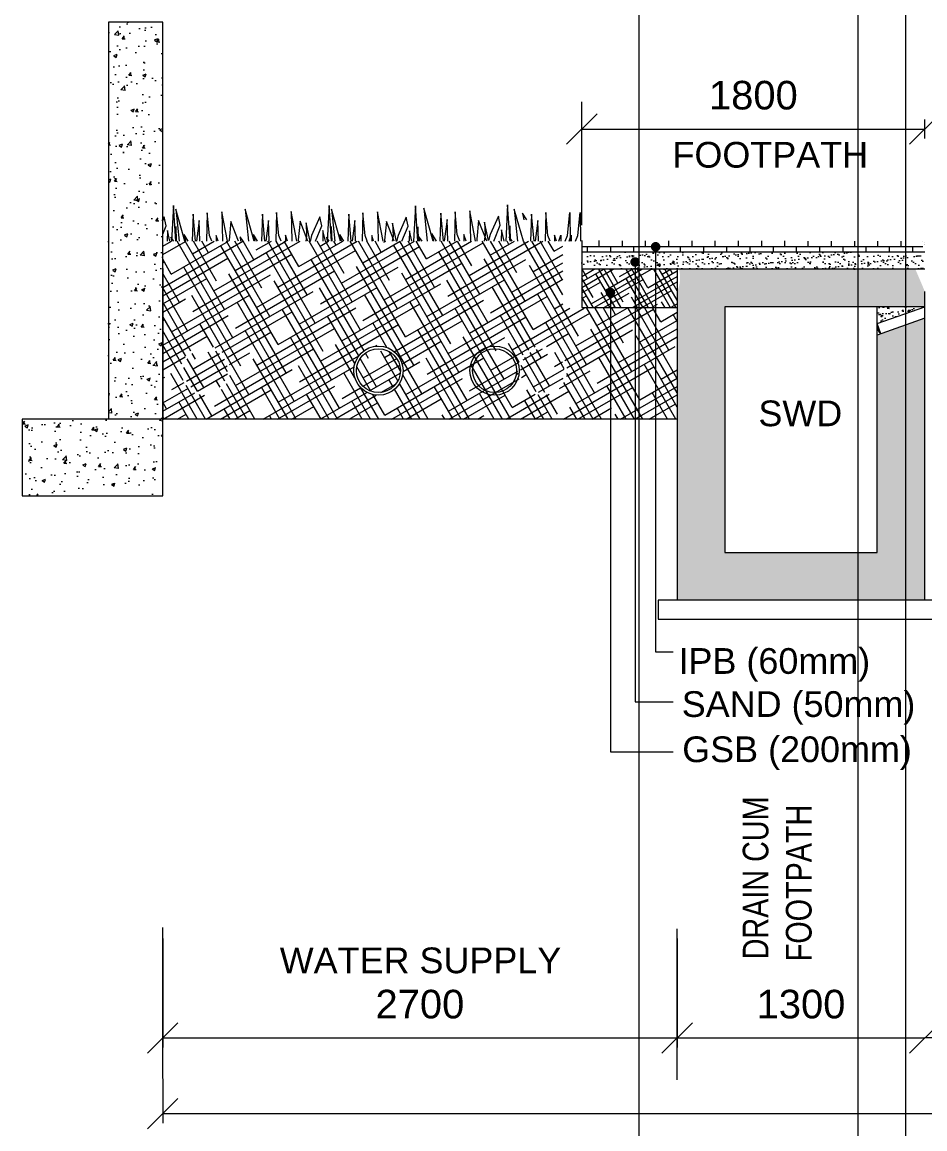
# Model space of a CAD drawing. Header units: inches. Extents: x 1863003 to 1881330, y 133141 to 515800.
# Drawn here: x 1866005 to 1870742, y 474294 to 480104 of the extents above; entities that cross this region are included whole.
import ezdxf

# ---------------------------------------------------------------- set-up
doc = ezdxf.new("R2010")
doc.units = ezdxf.units.IN
doc.header["$MEASUREMENT"] = 0
doc.layers.get('0').update_dxf_attribs({"color": 4, "linetype": 'ELEC_LINE', "lineweight": 13})
doc.layers.get('Defpoints').update_dxf_attribs({"lineweight": 13})
doc.layers.add('DIM', color=7, linetype='Continuous', lineweight=13)
doc.layers.add('DIMEN', color=7, linetype='Continuous', lineweight=13)
doc.styles.add('ARIAL', font='arial.ttf')
doc.styles.get("Standard").update_dxf_attribs({"font": 'romans.shx'})
doc.linetypes.add('ELEC_LINE', pattern='A,12.7,-5.08,["EL",Standard,S=2.54,R=0,X=-2.54,Y=-1.27],-5.08', length=22.86)
doc.dimstyles.get("Standard").update_dxf_attribs({"dimtxt": 180, "dimasz": 160, "dimexe": 50, "dimexo": 50, "dimgap": 100, "dimtad": 1, "dimdec": 0, "dimzin": 0, "dimdsep": 46, "dimtxsty": 'ARIAL', "dimcen": 0.09, "dimclrd": 256, "dimclre": 256, "dimclrt": 256, "dimadec": 0, "dimazin": 0, "dimtm": 1e-09, "dimtfac": 1, "dimtdec": 0, "dimtofl": 0, "dimtmove": 0, "dimatfit": 3, "dimfxl": 0, "dimtolj": 1, "dimtzin": 0, "dimlwd": 9, "dimlwe": -1, "dimarcsym": 0})

# ---------------------------------------------------------------- blocks, each defined once
blk = doc.blocks.new('_Oblique')
at = {"color": 0, "linetype": 'ByBlock', "lineweight": -2}
blk.add_line((-0.5, -0.5), (0.5, 0.5), dxfattribs=at)
blk = doc.blocks.new('*D278')
at = {"layer": 'Defpoints', "color": 0, "ltscale": 0.02}
for p in [(1870742.3, 474771.3), (1870742.3, 474771.3), (1875742.3, 474771.3)]:
    blk.add_point(p, dxfattribs=at)
at = {"layer": 'DIMEN', "lineweight": 9, "ltscale": 0.02}
blk.add_line((1875742.3, 474771.3), (1870742.3, 474771.3), dxfattribs=at)
at = {"layer": 'DIMEN', "lineweight": 9, "ltscale": 0.02, "xscale": 160, "yscale": 160, "zscale": 160, "rotation": 180}
blk.add_blockref('_Oblique', (1870742.3, 474771.3), dxfattribs=at)
at = {"layer": 'DIMEN', "lineweight": 9, "ltscale": 0.02, "xscale": 160, "yscale": 160, "zscale": 160}
blk.add_blockref('_Oblique', (1875742.3, 474771.3), dxfattribs=at)
at = {"layer": 'DIMEN', "ltscale": 0.02, "insert": (1873242.3, 474947.9), "char_height": 150, "attachment_point": 5, "style": 'ARIAL'}
blk.add_mtext('\\A1;5000', dxfattribs=at)
blk = doc.blocks.new('*D272')
at = {"layer": 'Defpoints', "color": 0, "ltscale": 0.02}
for p in [(1869442.3, 474771.3), (1870742.3, 474771.3), (1870742.3, 474771.3)]:
    blk.add_point(p, dxfattribs=at)
at = {"layer": 'DIMEN', "lineweight": 9, "ltscale": 0.02}
blk.add_line((1869442.3, 474771.3), (1870742.3, 474771.3), dxfattribs=at)
at = {"layer": 'DIMEN', "lineweight": 9, "ltscale": 0.02, "xscale": 160, "yscale": 160, "zscale": 160, "rotation": 180}
blk.add_blockref('_Oblique', (1869442.3, 474771.3), dxfattribs=at)
at = {"layer": 'DIMEN', "lineweight": 9, "ltscale": 0.02, "xscale": 160, "yscale": 160, "zscale": 160}
blk.add_blockref('_Oblique', (1870742.3, 474771.3), dxfattribs=at)
at = {"layer": 'DIMEN', "ltscale": 0.02, "insert": (1870092.3, 474948), "char_height": 150, "attachment_point": 5, "style": 'ARIAL'}
blk.add_mtext('\\A1;1300', dxfattribs=at)
blk = doc.blocks.new('*D273')
at = {"layer": 'Defpoints', "color": 0, "ltscale": 0.02}
for p in [(1866742.3, 475343.5), (1869442.3, 475343.5), (1869442.3, 474771.3)]:
    blk.add_point(p, dxfattribs=at)
at = {"layer": 'DIMEN', "ltscale": 0.02}
for p, q in [((1866742.3, 475293.5), (1866742.3, 474721.3)), ((1869442.3, 475293.5), (1869442.3, 474721.3))]:
    blk.add_line(p, q, dxfattribs=at)
at = {"layer": 'DIMEN', "lineweight": 9, "ltscale": 0.02}
blk.add_line((1866742.3, 474771.3), (1869442.3, 474771.3), dxfattribs=at)
at = {"layer": 'DIMEN', "lineweight": 9, "ltscale": 0.02, "xscale": 160, "yscale": 160, "zscale": 160, "rotation": 180}
blk.add_blockref('_Oblique', (1866742.3, 474771.3), dxfattribs=at)
at = {"layer": 'DIMEN', "lineweight": 9, "ltscale": 0.02, "xscale": 160, "yscale": 160, "zscale": 160}
blk.add_blockref('_Oblique', (1869442.3, 474771.3), dxfattribs=at)
at = {"layer": 'DIMEN', "ltscale": 0.02, "insert": (1868092.3, 474947.9), "char_height": 150, "attachment_point": 5, "style": 'ARIAL'}
blk.add_mtext('\\A1;2700', dxfattribs=at)
blk = doc.blocks.new('*D279')
at = {"layer": 'Defpoints', "color": 0, "ltscale": 0.02}
for p in [(1866742.3, 474606.5), (1878742.3, 474606.5), (1878742.3, 474373.9)]:
    blk.add_point(p, dxfattribs=at)
at = {"layer": 'DIMEN', "ltscale": 0.02}
for p, q in [((1866742.3, 474556.5), (1866742.3, 474323.9)), ((1878742.3, 474556.5), (1878742.3, 474323.9))]:
    blk.add_line(p, q, dxfattribs=at)
at = {"layer": 'DIMEN', "lineweight": 9, "ltscale": 0.02}
blk.add_line((1866742.3, 474373.9), (1878742.3, 474373.9), dxfattribs=at)
at = {"layer": 'DIMEN', "lineweight": 9, "ltscale": 0.02, "xscale": 160, "yscale": 160, "zscale": 160, "rotation": 180}
blk.add_blockref('_Oblique', (1866742.3, 474373.9), dxfattribs=at)
at = {"layer": 'DIMEN', "lineweight": 9, "ltscale": 0.02, "xscale": 160, "yscale": 160, "zscale": 160}
blk.add_blockref('_Oblique', (1878742.3, 474373.9), dxfattribs=at)
at = {"layer": 'DIMEN', "ltscale": 0.02, "insert": (1872742.3, 474550.5), "char_height": 150, "attachment_point": 5, "style": 'ARIAL'}
blk.add_mtext('\\A1;12000', dxfattribs=at)
blk = doc.blocks.new('*D339')
at = {"layer": 'Defpoints', "color": 0, "ltscale": 0.02}
for p in [(1870742.3, 479542.9), (1868942.3, 479442.2), (1870742.3, 479442.2)]:
    blk.add_point(p, dxfattribs=at)
at = {"layer": 'DIMEN', "ltscale": 0.02}
for p, q in [((1868942.3, 479492.2), (1868942.3, 479592.9)), ((1870742.3, 479492.2), (1870742.3, 479592.9))]:
    blk.add_line(p, q, dxfattribs=at)
at = {"layer": 'DIMEN', "lineweight": 9, "ltscale": 0.02}
blk.add_line((1868942.3, 479542.9), (1870742.3, 479542.9), dxfattribs=at)
at = {"layer": 'DIMEN', "lineweight": 9, "ltscale": 0.02, "xscale": 160, "yscale": 160, "zscale": 160, "rotation": 180}
blk.add_blockref('_Oblique', (1868942.3, 479542.9), dxfattribs=at)
at = {"layer": 'DIMEN', "lineweight": 9, "ltscale": 0.02, "xscale": 160, "yscale": 160, "zscale": 160}
blk.add_blockref('_Oblique', (1870742.3, 479542.9), dxfattribs=at)
at = {"layer": 'DIMEN', "ltscale": 0.02, "insert": (1869842.3, 479719.5), "char_height": 150, "attachment_point": 5, "style": 'ARIAL'}
blk.add_mtext('\\A1;1800', dxfattribs=at)

msp = doc.modelspace()

# ---------------------------------------------------------------- hatches: boundary and pattern name
at = {"layer": 'DIM', "linetype": 'Continuous'}
h = msp.add_hatch(dxfattribs=at)
h.set_pattern_fill('AR-CONC')
h.set_pattern_definition([(50, (3550, -33510.2), (182.184669, -15.939086), [19.05, -209.55]), (355, (3550, -33510.2), (-35.243421, 191.056845), [15.24, -167.640584]), (100.451445, (3565.18, -33511.53), (146.941247, 175.117752), [16.190009, -178.090245]), (46.1842, (3550, -33459.4), (271.07904, -42.042328), [28.575, -314.325]), (96.635558, (3572.6, -33462.9), (237.404134, 247.426125), [24.285023, -267.13561]), (351.184151, (3550, -33459.4), (237.404134, 247.426125), [22.859967, -251.45973]), (21, (3575.4, -33472.1), (151.614391, -102.265198), [19.05, -209.55]), (326, (3575.4, -33472.1), (61.802028, 184.187966), [15.24, -167.64]), (71.451445, (3588.03, -33480.63), (213.41642, 81.922769), [16.190009, -178.089938]), (37.5, (3550, -33510.206), (3.0886033, 84.5550389), [0, -165.608, 0, -170.18, 0, -168.275]), (7.5, (3550, -33510.21), (66.8196625, 100.180575), [0, -97.028, 0, -161.798, 0, -64.135]), (327.5, (3493.36, -33510.206), (135.5905952, -5.728744), [0, -63.5, 0, -198.12, 0, -262.89]), (317.5, (3467.96, -33510.21), (148.1291814, 25.426491), [0, -82.55, 0, -131.572, 0, -186.69])])
h.paths.add_polyline_path([(1866742.3, 478019.9), (1866004.8, 478019.9), (1866004.8, 477617.5), (1866742.3, 477617.5)])
h.paths.add_polyline_path([(1866742.3, 480103.9), (1866457.8, 480103.9), (1866457.8, 478019.9), (1866742.3, 478019.9)])
at = {"layer": 'DIM', "linetype": 'Continuous', "ltscale": 0.02}
h = msp.add_hatch(dxfattribs=at)
h.set_pattern_fill('HOUND', color=31, scale=600, angle=30, style=0)
h.set_pattern_definition([(30, (450, -7428.076), (111.1538106, 107.47595264), [600, -300]), (120, (450, -7428.076), (42.52404736, -148.6538106), [600, -300])])
h.paths.add_polyline_path([(1868003.9, 478274.3, -1), (1867745.5, 478274.3, -1)], flags=16)
h.paths.add_polyline_path([(1867989.9, 478274.3, -1), (1867759.5, 478274.3, -1)], flags=0)
h.paths.add_polyline_path([(1868864.2, 478274.3, -1), (1868605.7, 478274.3, -1)], flags=16)
h.paths.add_polyline_path([(1868850.2, 478274.3, -1), (1868619.7, 478274.3, -1)], flags=0)
h.paths.add_polyline_path([(1867097.5, 478274.3, -1), (1866839.1, 478274.3, -1)], flags=16)
h.paths.add_polyline_path([(1867083.5, 478274.3, -1), (1866853.1, 478274.3, -1)], flags=0)
edge = h.paths.add_edge_path()
edge.add_line((1868842.3, 478612.4), (1868842.3, 478953.8))
edge.add_line((1868842.3, 478953.8), (1867969.4, 478953.8))
edge.add_line((1867969.4, 478953.8), (1867968.9, 478951.8))
edge.add_line((1867968.9, 478951.8), (1867968.4, 478953.8))
edge.add_line((1867968.4, 478953.8), (1867515.8, 478953.8))
edge.add_line((1867515.8, 478953.8), (1867515.6, 478953))
edge.add_line((1867515.6, 478953), (1867515.4, 478953.8))
edge.add_line((1867515.4, 478953.8), (1866742.3, 478953.8))
edge.add_line((1866742.3, 478953.8), (1866742.3, 478019.9))
edge.add_line((1866742.3, 478019.9), (1869442.3, 478019.9))
edge.add_line((1869442.3, 478019.9), (1869442.3, 478602.4))
edge.add_line((1869442.3, 478602.4), (1868852.3, 478602.4))
edge.add_arc((1868852.3, 478612.4), 10, 180, 270, ccw=False)
at = {"layer": 'DIM', "linetype": 'Continuous'}
h = msp.add_hatch(dxfattribs=at)
h.set_pattern_fill('AR-BRSTD', scale=0.6)
h.set_pattern_definition([(0, (1950, -33364.746), (0, 40.64508), []), (90, (1950, -33364.746), (-60.96, 40.64508), [40.64508, -40.64508])])
h.paths.add_polyline_path([(1868942.3, 478956.9), (1868942.3, 478896.9), (1870742.3, 478896.9), (1870722.3, 478953.8)])
h = msp.add_hatch(dxfattribs=at)
h.set_pattern_fill('AR-SAND')
h.set_pattern_definition([(37.5, (1950, -33364.746), (-1.6000313, 48.9413237), [0, -38.608, 0, -43.18, 0, -41.275]), (7.5, (1950, -33364.746), (44.9523283, 71.68251), [0, -20.828, 0, -34.798, 0, -13.335]), (327.5, (1918.76, -33364.746), (79.099237, 0.1437185), [0, -12.7, 0, -45.72, 0, -59.69]), (317.5, (1918.76, -33364.746), (76.3556452, 22.2929323), [0, -6.35, 0, -29.972, 0, -34.29])])
h.paths.add_polyline_path([(1868942.3, 478896.9), (1868942.3, 478806.9), (1870742.3, 478806.9), (1870742.3, 478896.9)])
at = {"layer": 'DIM', "linetype": 'Continuous', "ltscale": 0.02}
h = msp.add_hatch(dxfattribs=at)
h.set_pattern_fill('HOUND', color=130, scale=400, angle=30, style=0)
h.set_pattern_definition([(30, (1950, -33364.746), (74.10254038, 71.6506351), [400, -200]), (120, (1950, -33364.746), (28.3493649, -99.10254038), [400, -200])])
h.paths.add_polyline_path([(1868942.3, 478806.9), (1868942.3, 478606.9), (1869442.3, 478606.9), (1869442.3, 478806.9)])
at = {"layer": 'DIM', "linetype": 'Continuous'}
h = msp.add_hatch(dxfattribs=at)
h.set_pattern_fill('AR-CONC', scale=10)
h.set_pattern_definition([(50, (0, 42543.38), (71.7260183, -6.2752135), [7.5, -82.5]), (355, (0, 42543.38), (-13.8751334, 75.2192134), [6, -66]), (100.4514445, (5.98, 42542.855), (57.8508847, 68.943999), [6.3740192, -70.1142112]), (46.1842, (0, 42563.38), (106.724133, -16.551928), [11.25, -123.75]), (96.6356355, (8.89, 42562), (93.4661946, 97.41186), [9.561034, -105.171376]), (351.184164, (0, 42563.38), (93.4661945, 97.41186), [9, -99]), (21, (10, 42558.38), (59.6907052, -40.261889), [7.5, -82.5]), (326, (10, 42558.38), (24.3315332, 72.5150045), [6, -66]), (71.4514447, (14.974, 42555.02), (84.0222377, 32.2531153), [6.374019, -70.1142112]), (37.5, (0, 42543.378), (1.21598553, 33.2893854), [0, -65.2, 0, -67, 0, -66.25]), (7.5, (0, 42543.378), (26.30695374, 39.4411712), [0, -38.2, 0, -63.7, 0, -25.25]), (327.5, (-22.3, 42543.378), (53.3822436, -2.25548717), [0, -25, 0, -78, 0, -103.5]), (317.5, (-32.3, 42543.378), (58.3186169, 10.0104982), [0, -32.5, 0, -51.8, 0, -73.5])])
edge = h.paths.add_edge_path()
edge.add_arc((1869275, 478762.7), 182.8, 336.30019, 373.97988)
edge.add_line((1869452.3, 478806.9), (1870692.3, 478806.9))
edge.add_arc((1864762.5, 476216.5), 6470.9, 22.46612, 23.5977, ccw=False)
edge.add_line((1870742.3, 478689.3), (1870742.3, 478609.4))
edge.add_line((1870742.3, 478609.4), (1869692.3, 478609.4))
edge.add_line((1869692.3, 478609.4), (1869692.3, 477319.7))
edge.add_line((1869692.3, 477319.7), (1870492.3, 477319.7))
edge.add_line((1870492.3, 477319.7), (1870492.3, 478461))
edge.add_line((1870492.3, 478461), (1870742.3, 478549.3))
edge.add_line((1870742.3, 478549.3), (1870742.3, 477069.7))
edge.add_line((1870742.3, 477069.7), (1869442.3, 477069.7))
edge.add_line((1869442.3, 477069.7), (1869442.3, 478689.3))
h = msp.add_hatch(dxfattribs=at)
h.set_pattern_fill('AR-CONC', scale=10)
h.set_pattern_definition([(50, (-150, -20126.35), (71.7260183, -6.2752135), [7.5, -82.5]), (355, (-150, -20126.35), (-13.8751334, 75.2192134), [6, -66]), (100.4514445, (-144.02, -20126.87), (57.8508847, 68.943999), [6.3740192, -70.1142112]), (46.1842, (-150, -20106.35), (106.724133, -16.551928), [11.25, -123.75]), (96.6356355, (-141.11, -20107.73), (93.4661946, 97.41186), [9.561034, -105.171376]), (351.184164, (-150, -20106.35), (93.4661945, 97.41186), [9, -99]), (21, (-140, -20111.35), (59.6907052, -40.261889), [7.5, -82.5]), (326, (-140, -20111.35), (24.3315332, 72.5150045), [6, -66]), (71.4514447, (-135.026, -20114.704), (84.0222377, 32.2531153), [6.374019, -70.1142112]), (37.5, (-150, -20126.35), (1.21598553, 33.2893854), [0, -65.2, 0, -67, 0, -66.25]), (7.5, (-150, -20126.35), (26.30695374, 39.4411712), [0, -38.2, 0, -63.7, 0, -25.25]), (327.5, (-172.3, -20126.35), (53.3822436, -2.25548717), [0, -25, 0, -78, 0, -103.5]), (317.5, (-182.3, -20126.35), (58.3186169, 10.0104982), [0, -32.5, 0, -51.8, 0, -73.5])])
h.paths.add_polyline_path([(1870742.3, 478609.4), (1870492.3, 478521.1), (1870492.3, 478609.4)])

# ---------------------------------------------------------------- linework, layer by layer
at = {"color": 7, "linetype": 'Continuous', "ltscale": 0.02}
for p, q in [((1870742.3, 478806.9), (1869442.3, 478806.9)), ((1870742.3, 477069.7), (1870742.3, 478689.3))]:
    msp.add_line(p, q, dxfattribs=at)
at = {"color": 8, "linetype": 'Continuous', "ltscale": 0.02}
for p in [(1869242.3, 502880.9), (1870392.3, 502880.9), (1870642.3, 502880.9)]:
    msp.add_xline(p, (0, 1), dxfattribs=at)
at = {"color": 66, "linetype": 'Continuous', "lineweight": 9, "ltscale": 0.25, "flags": 128}
for points in [[(1866811.5, 478953.8), (1866798.9, 479141.5), (1866789.3, 478953.8)], [(1866859.1, 478953.8), (1866811.4, 479121.6), (1866828.8, 478953.8)], [(1866915, 478953.8), (1866901.9, 479095.5), (1866897, 478953.8)], [(1866999.5, 478953.8), (1866987.7, 478983.1), (1866976, 479102.7), (1866973, 478953.8)], [(1867082.4, 478953.8), (1867053.4, 479108.6), (1867056.4, 478953.8)], [(1867223, 478953.8), (1867175, 479122.8), (1867192.4, 478953.8)], [(1867278.6, 478953.8), (1867265.4, 479096.7), (1867260.5, 478953.8)], [(1867363.5, 478953.8), (1867351.2, 478984.3), (1867339.5, 479104), (1867336.5, 478953.8)], [(1867446.1, 478953.8), (1867416.9, 479109.8), (1867419.9, 478953.8)], [(1867628.3, 478953.8), (1867615.7, 479141.5), (1867606.1, 478953.8)], [(1867675.9, 478953.8), (1867628.2, 479121.6), (1867645.6, 478953.8)], [(1867731.8, 478953.8), (1867718.7, 479095.5), (1867713.8, 478953.8)], [(1867816.3, 478953.8), (1867804.5, 478983.1), (1867792.8, 479102.7), (1867789.8, 478953.8)], [(1867899.2, 478953.8), (1867870.2, 479108.6), (1867873.2, 478953.8)], [(1868081.5, 478953.8), (1868069, 479140.2), (1868059.4, 478953.8)], [(1868161.2, 478953.8), (1868112.1, 479126.8), (1868129.9, 478953.8)], [(1868216.1, 478953.8), (1868202.5, 479100.7), (1868197.4, 478953.8)], [(1868302.2, 478953.8), (1868288.3, 478988.3), (1868276.6, 479108), (1868273.5, 478953.8)], [(1868384, 478953.8), (1868354, 479113.8), (1868357.1, 478953.8)], [(1868565.6, 478953.8), (1868552.8, 479145.4), (1868543, 478953.8)], [(1868635.6, 478953.8), (1868587.7, 479122.6), (1868605.1, 478953.8)], [(1868652.7, 479066), (1868631, 479101.8), (1868638.5, 479066)], [(1868691.4, 478953.8), (1868678.1, 479096.5), (1868673.2, 478953.8)], [(1868776.2, 478953.8), (1868764, 478984), (1868752.3, 479103.7), (1868749.3, 478953.8)], [(1868854.7, 478953.8), (1868866.9, 478984), (1868878.6, 479103.7), (1868881.6, 478953.8)], [(1868908.7, 478953.8), (1868921, 478984), (1868932.6, 479103.7), (1868935.7, 478953.8)], [(1866742.3, 478990.3), (1866760.3, 479034.2), (1866750.4, 479081), (1866742.3, 479062.9)], [(1866937.5, 478953.8), (1866934.4, 479062.1), (1866920.2, 478953.8)], [(1867140.5, 478953.8), (1867099.9, 479057.2), (1867090.4, 478959.8), (1867090.1, 478953.8)], [(1867301, 478953.8), (1867297.9, 479063.3), (1867283.5, 478953.8)], [(1867504.5, 478953.8), (1867463.4, 479058.5), (1867453.9, 478961.1), (1867453.5, 478953.8)], [(1867544.2, 478953.8), (1867577.1, 479034.2), (1867567.2, 479081), (1867524.2, 478984.5), (1867515.6, 478953), (1867494.9, 479049.8), (1867497.9, 478982.5), (1867493.2, 478953.8)], [(1867754.3, 478953.8), (1867751.2, 479062.1), (1867737, 478953.8)], [(1867957.3, 478953.8), (1867916.7, 479057.2), (1867907.2, 478959.8), (1867906.9, 478953.8)], [(1867998, 478953.8), (1868030.4, 479032.9), (1868020.5, 479079.8), (1867977.5, 478983.2), (1867968.9, 478951.8), (1867948.2, 479048.6), (1867951.2, 478981.2), (1867946.7, 478953.8)], [(1868238.2, 478953.8), (1868235, 479067.3), (1868220.1, 478953.8)], [(1868443.2, 478953.8), (1868400.5, 479062.4), (1868391, 478965.1), (1868390.4, 478953.8)], [(1868479.6, 478953.8), (1868514.2, 479038.1), (1868504.3, 479085), (1868461.3, 478988.4), (1868452.7, 478957), (1868432, 479053.8), (1868435, 478986.5), (1868429.7, 478953.8)], [(1868713.8, 478953.8), (1868710.7, 479063), (1868696.3, 478953.8)], [(1866779.4, 478953.8), (1866766.9, 479010.5), (1866765.3, 478953.8)], [(1866809.1, 478988.6), (1866810.6, 479031.3), (1866812.8, 478953.8)], [(1866875.8, 478953.8), (1866854.8, 478988.6), (1866862.1, 478953.8)], [(1867032.8, 478953.8), (1867022.6, 478983.9), (1867022.7, 478953.8)], [(1867240.1, 478953.8), (1867218.3, 478989.9), (1867225.9, 478953.8)], [(1867396.7, 478953.8), (1867386.1, 478985.1), (1867386.2, 478953.8)], [(1867596.2, 478953.8), (1867583.7, 479010.5), (1867582.1, 478953.8)], [(1867625.9, 478988.6), (1867627.4, 479031.3), (1867629.6, 478953.8)], [(1867692.6, 478953.8), (1867671.6, 478988.6), (1867678.9, 478953.8)], [(1867849.6, 478953.8), (1867839.4, 478983.9), (1867839.5, 478953.8)], [(1868049.2, 478953.8), (1868037, 479009.2), (1868035.4, 478953.8)], [(1868079.2, 478987.3), (1868080.7, 479030.1), (1868082.8, 478953.8)], [(1868104.3, 478953.8), (1868085.4, 478980.6), (1868089.3, 478953.8)], [(1868179.6, 478953.8), (1868155.4, 478993.9), (1868163.8, 478953.8)], [(1868335.2, 478953.8), (1868323.2, 478989.1), (1868323.4, 478953.8)], [(1868534.2, 478953.8), (1868520.8, 479014.4), (1868519.1, 478953.8)], [(1868563, 478992.5), (1868564.5, 479035.3), (1868566.8, 478953.8)], [(1868809.4, 478953.8), (1868798.8, 478984.8), (1868799, 478953.8)], [(1868821.5, 478953.8), (1868832, 478984.8), (1868831.9, 478953.8)], [(1868875.5, 478953.8), (1868886.1, 478984.8), (1868885.9, 478953.8)], [(1866800, 478953.8), (1866784.8, 478975.4), (1866788, 478953.8)], [(1867164.4, 478953.8), (1867148.3, 478976.6), (1867151.6, 478953.8)], [(1867616.8, 478953.8), (1867601.6, 478975.4), (1867604.8, 478953.8)], [(1868576.9, 478953.8), (1868561, 478976.3), (1868564.3, 478953.8)]]:
    msp.add_lwpolyline(points, dxfattribs=at)
at = {"color": 7, "linetype": 'Continuous', "ltscale": 0.02}
msp.add_lwpolyline([(1868942.3, 478605.5), (1869442.3, 478605.5)], dxfattribs=at)
msp.add_lwpolyline([(1870492.3, 478521.1, 0.307864), (1870511.2, 478467.7), (1870492.3, 478521.1), (1870742.3, 478609.4), (1869692.3, 478609.4), (1869692.3, 477319.7), (1870492.3, 477319.7), (1870492.3, 478609.4)], format="xyb", dxfattribs=at)
msp.add_lwpolyline([(1869342.3, 477069.7), (1869342.3, 476969.7), (1870842.3, 476969.7), (1870842.3, 477069.7)], close=True, dxfattribs=at)
at = {"color": 8, "linetype": 'Continuous', "ltscale": 0.02}
for points in [[(1866742.3, 474558.7), (1866742.3, 475351)], [(1869442.3, 474551.1), (1869442.3, 475343.5)]]:
    msp.add_lwpolyline(points, dxfattribs=at)
at = {"layer": 'DIM', "color": 7, "linetype": 'Continuous'}
msp.add_line((1869442.3, 478806.9), (1869442.3, 477069.7), dxfattribs=at)
for points in [[(1866742.3, 478019.9), (1866742.3, 480103.9), (1866457.8, 480103.9), (1866457.8, 478019.9)], [(1868942.3, 478956.9), (1868942.3, 478605.5)], [(1870742.3, 478896.9), (1868942.3, 478896.9)], [(1866742.3, 478811.4), (1866742.3, 478019.9)], [(1869442.3, 478806.9), (1868942.3, 478806.9)], [(1870742.3, 478549.3), (1870492.3, 478461)], [(1866742.3, 478019.9), (1866004.8, 478019.9), (1866004.8, 477617.5), (1866742.3, 477617.5), (1866742.3, 478019.9)], [(1869442.3, 478019.9), (1866742.3, 478019.9)]]:
    msp.add_lwpolyline(points, dxfattribs=at)
at = {"layer": 'DIM', "color": 8, "linetype": 'Continuous'}
msp.add_lwpolyline([(1868942.3, 479038.8), (1868942.3, 479684.9)], dxfattribs=at)
at = {"layer": 'DIM', "color": 7, "linetype": 'Continuous', "const_width": 0.2}
msp.add_lwpolyline([(1866742.3, 478953.8), (1870722.3, 478953.8, -0.414214), (1870742.3, 478933.8), (1870742.3, 478689.3)], format="xyb", dxfattribs=at)
at = {"layer": 'DIM', "color": 7, "linetype": 'Continuous'}
for centre, radius in [((1867874.7, 478274.3), 129.2), ((1868484.2, 478274.3), 129.2), ((1867874.7, 478274.3), 115.2), ((1868484.2, 478274.3), 115.2)]:
    msp.add_circle(centre, radius, dxfattribs=at)

# ---------------------------------------------------------------- texts
at = {"layer": 'DIMEN', "linetype": 'Continuous', "style": 'ARIAL'}
for s, p in [('FOOTPATH', (1869417.8, 479340.1)), ('SWD', (1869868.8, 477982.6)), ('IPB (60mm)', (1869449.5, 476682.6)), ('SAND (50mm)', (1869466.5, 476456.5)), ('GSB (200mm)', (1869469, 476219.1)), ('WATER SUPPLY', (1867356.8, 475111))]:
    msp.add_text(s, height=135, dxfattribs=at).set_placement(p)
at = {"layer": 'DIMEN', "linetype": 'Continuous', "style": 'ARIAL', "width": 0.8}
for s, p in [('DRAIN CUM', (1869921.4, 475184.1)), ('FOOTPATH', (1870147.9, 475174))]:
    msp.add_text(s, height=135, rotation=90, dxfattribs=at).set_placement(p)

# ---------------------------------------------------------------- dimensions: what is measured, and where the dimension line sits
at = {"layer": 'DIMEN', "ltscale": 0.02}
for p1, p2, distance, picture, middle in [((1868942.3, 479442.2), (1870742.3, 479442.2), 100.6, '*D339', (1869842.3, 479719.5)), ((1866742.3, 475343.5), (1869442.3, 475343.5), -572.2, '*D273', (1868092.3, 474947.9)), ((1869442.3, 474771.3), (1870742.3, 474771.3), 0, '*D272', (1870092.3, 474948)), ((1866742.3, 474606.5), (1878742.3, 474606.5), -232.6, '*D279', (1872742.3, 474550.5))]:
    dim = msp.add_aligned_dim(p1=p1, p2=p2, distance=distance, dimstyle='Standard', override={"dimtxt": 150, "dimblk1": 'Oblique', "dimblk2": 'Oblique', "dimsah": 1}, dxfattribs=at)
    dim.commit()
    dim.dimension.update_dxf_attribs({"geometry": picture, "text_midpoint": middle})
dim = msp.add_aligned_dim(p1=(1875742.3, 474771.3), p2=(1870742.3, 474771.3), distance=0, text='5000', dimstyle='Standard', override={"dimtxt": 150, "dimblk1": 'Oblique', "dimblk2": 'Oblique', "dimsah": 1}, dxfattribs=at)
dim.commit()
dim.dimension.update_dxf_attribs({"geometry": '*D278', "text_midpoint": (1873242.3, 474947.9)})

# ---------------------------------------------------------------- leaders
at = {"layer": 'DIMEN', "lineweight": 9, "ltscale": 0.02}
for points in [[(1869329.3, 478924.7), (1869329.3, 476798.7), (1869421.6, 476798.7)], [(1869221.6, 478844.7), (1869221.6, 476536.2), (1869421.6, 476536.2)], [(1869092.3, 478684.4), (1869092.3, 476273.7), (1869421.6, 476273.7)]]:
    msp.add_leader(points, dimstyle='Standard', override={"dimasz": 50, "dimldrblk": 'Dot'}, dxfattribs=at)

doc.saveas('drawing.dxf')
